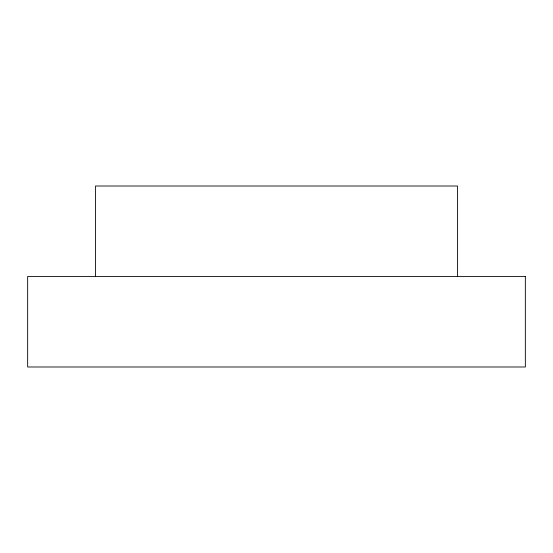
<?xml version="1.0" encoding="UTF-8"?>
<svg xmlns="http://www.w3.org/2000/svg" width="553" height="553" viewBox="0 0 553 553"><rect width="100%" height="100%" fill="white"/><g stroke="black" fill="none" stroke-linecap="round" stroke-linejoin="round"><path stroke-width="0.83" d="M457.483 276.5L457.483 186.008L95.517 186.008L95.517 276.5M525.35 276.5L27.65 276.5L27.65 366.992L525.35 366.992L525.35 276.5"/></g></svg>
